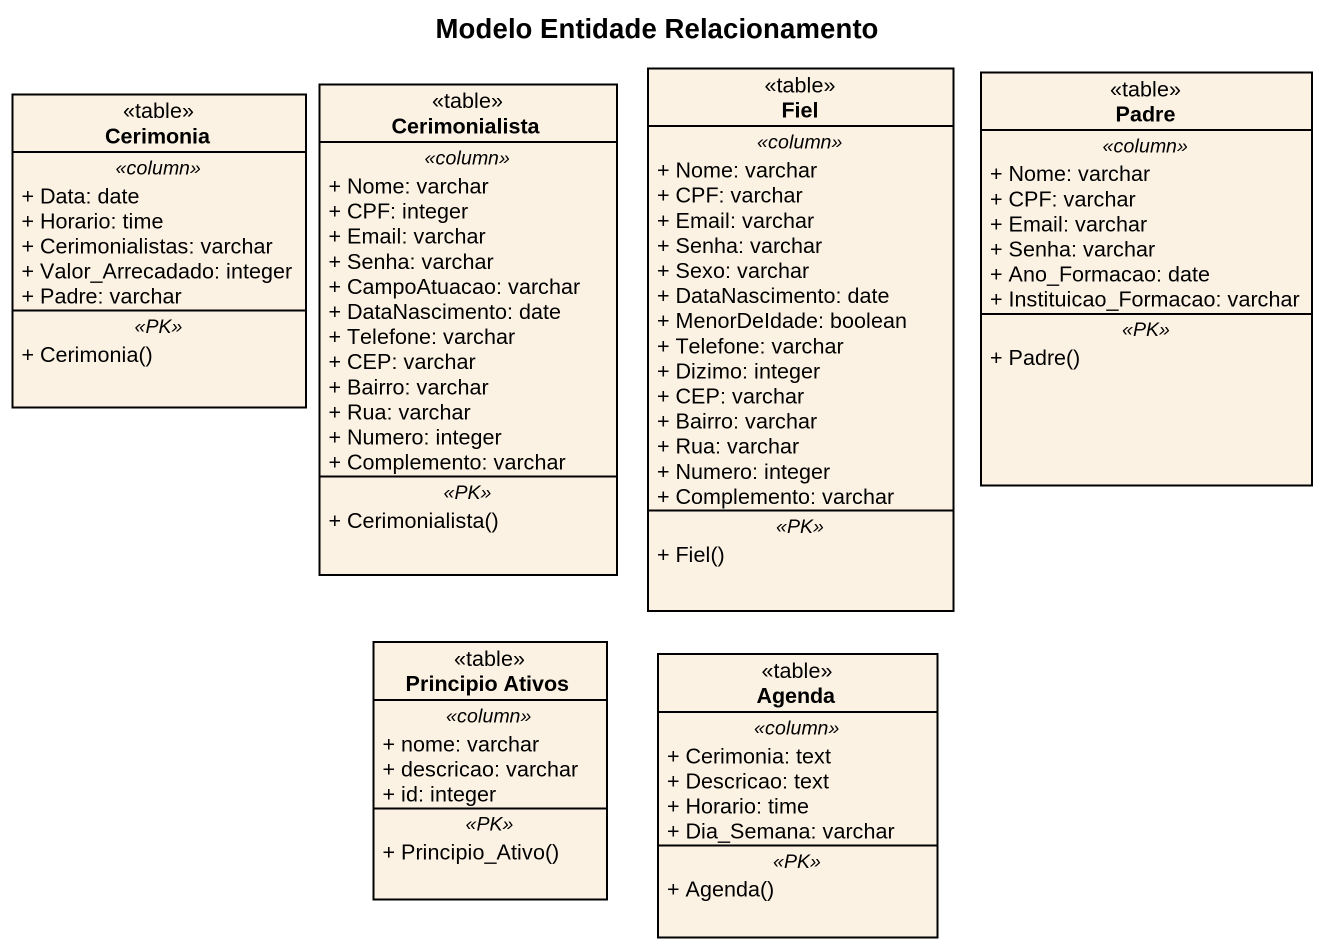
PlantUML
@startuml
title Modelo Entidade Relacionamento
hide circle
hide empty members
skinparam classAttributeIconSize 0
class Cerimonia <<table>> {
  .. <<column>> ..
  + Data: date
  + Horario: time
  + Cerimonialistas: varchar
  + Valor_Arrecadado: integer
  + Padre: varchar
  .. <<PK>> ..
  + Cerimonia()
}
class Cerimonialista <<table>> {
  .. <<column>> ..
  + Nome: varchar
  + CPF: integer
  + Email: varchar
  + Senha: varchar
  + CampoAtuacao: varchar
  + DataNascimento: date
  + Telefone: varchar
  + CEP: varchar
  + Bairro: varchar
  + Rua: varchar
  + Numero: integer
  + Complemento: varchar
  .. <<PK>> ..
  + Cerimonialista()
}
class Fiel <<table>> {
  .. <<column>> ..
  + Nome: varchar
  + CPF: varchar
  + Email: varchar
  + Senha: varchar
  + Sexo: varchar
  + DataNascimento: date
  + MenorDeIdade: boolean
  + Telefone: varchar
  + Dizimo: integer
  + CEP: varchar
  + Bairro: varchar
  + Rua: varchar
  + Numero: integer
  + Complemento: varchar
  .. <<PK>> ..
  + Fiel()
}
class Padre <<table>> {
  .. <<column>> ..
  + Nome: varchar
  + CPF: varchar
  + Email: varchar
  + Senha: varchar
  + Ano_Formacao: date
  + Instituicao_Formacao: varchar
  .. <<PK>> ..
  + Padre()
}
class "Principio Ativos" as Principio_Ativos <<table>> {
  .. <<column>> ..
  + nome: varchar
  + descricao: varchar
  + id: integer
  .. <<PK>> ..
  + Principio_Ativo()
}
class Agenda <<table>> {
  .. <<column>> ..
  + Cerimonia: text
  + Descricao: text
  + Horario: time
  + Dia_Semana: varchar
  .. <<PK>> ..
  + Agenda()
}
@enduml
